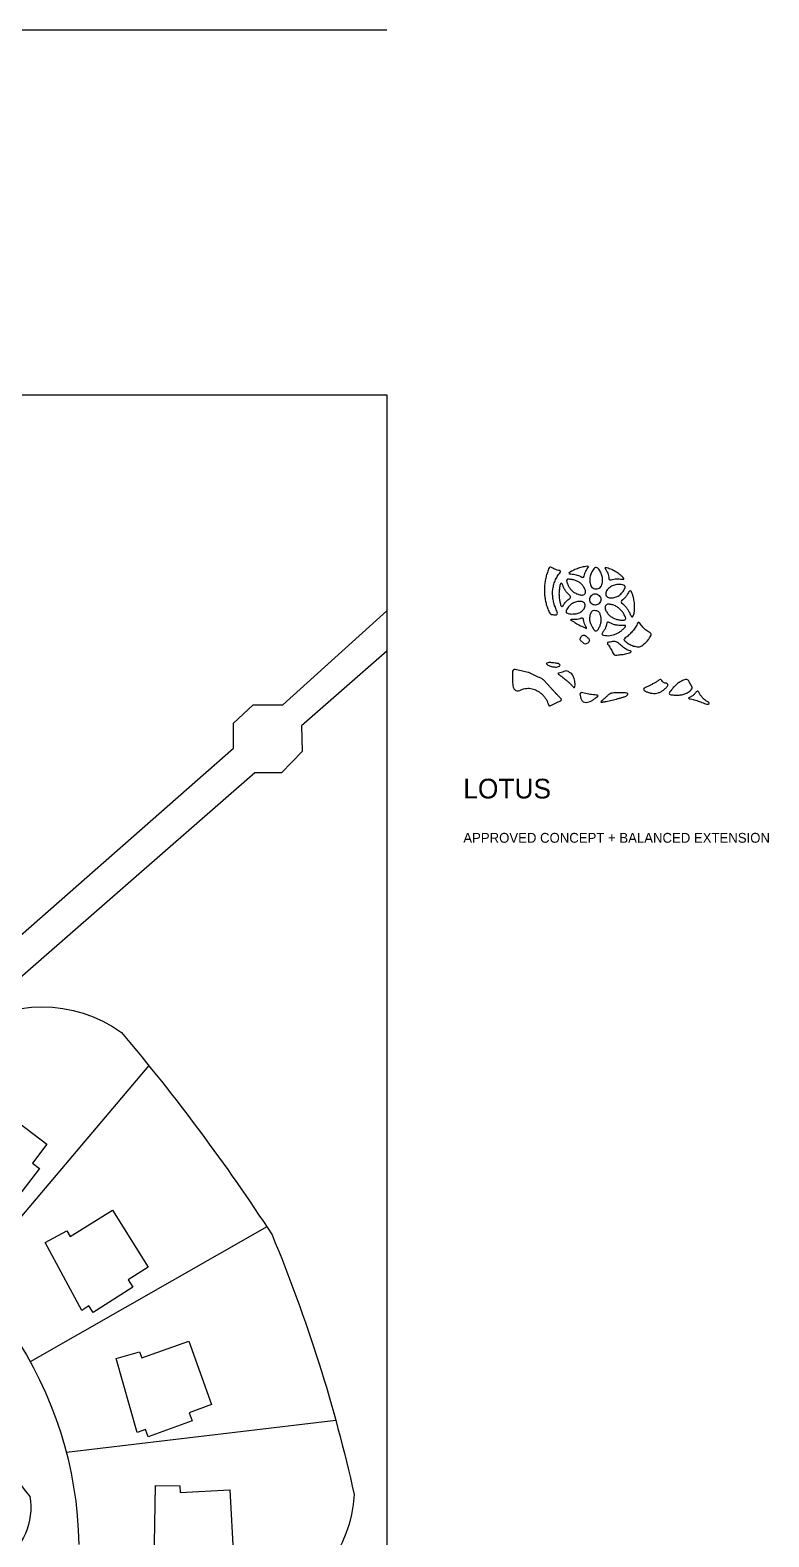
# Model space of a CAD drawing. Header units: inches. Extents: x 36 to 189, y -75 to 56.
# Drawn here: x 174.19 to 189.21, y -59.3 to -28.69 of the extents above; entities that cross this region are included whole.
import ezdxf

# ---------------------------------------------------------------- set-up
doc = ezdxf.new("R2010")
doc.units = ezdxf.units.IN
for name, color, linetype, lineweight in [('01_ORIGINAL_CAD', 7, 'Continuous', 20), ('12_OPTION_LABEL', 7, 'Continuous', 15), ('13_CONCEPT_ICON', 7, 'Continuous', 15)]:
    doc.layers.add(name, color=color, linetype=linetype, lineweight=lineweight)

# ---------------------------------------------------------------- blocks, each defined once
blk = doc.blocks.new('OPTION_06_WAVES')
at = {"layer": '01_ORIGINAL_CAD'}
blk.add_line((71.442, 17.312), (36.248, 17.312), dxfattribs=at)
blk = doc.blocks.new('CONCEPT_ICON_09_LOTUS')
at = {"layer": '13_CONCEPT_ICON'}
for points, knots in [([(48.24, 45.18), (48.29, 45.2), (48.35, 45.18), (48.42, 45.15), (48.49, 45.12), (48.56, 45.07), (48.63, 45.04), (48.7, 45.01), (48.76, 44.98), (48.83, 44.96), (48.91, 44.94), (48.98, 44.91), (49.06, 44.89), (49.14, 44.87), (49.22, 44.86), (49.25, 44.82), (49.28, 44.79), (49.27, 44.74), (49.23, 44.69), (49.19, 44.63), (49.13, 44.57), (49.08, 44.5), (49.03, 44.44), (48.99, 44.37), (48.95, 44.31), (48.92, 44.25), (48.88, 44.18), (48.84, 44.11), (48.81, 44.05), (48.78, 43.98), (48.75, 43.91), (48.72, 43.84), (48.69, 43.77), (48.67, 43.7), (48.64, 43.63), (48.62, 43.56), (48.61, 43.49), (48.59, 43.41), (48.57, 43.34), (48.56, 43.27), (48.54, 43.19), (48.53, 43.12), (48.52, 43.04), (48.51, 42.97), (48.51, 42.89), (48.5, 42.81), (48.5, 42.73), (48.5, 42.65), (48.51, 42.58), (48.51, 42.5), (48.52, 42.42), (48.53, 42.35), (48.54, 42.27), (48.55, 42.2), (48.57, 42.12), (48.58, 42.05), (48.59, 41.97), (48.61, 41.9), (48.63, 41.83), (48.65, 41.75), (48.67, 41.68), (48.69, 41.61), (48.72, 41.54), (48.74, 41.47), (48.76, 41.4), (48.78, 41.33), (48.81, 41.26), (48.84, 41.19), (48.86, 41.12), (48.9, 41.05), (48.93, 40.98), (48.97, 40.9), (48.97, 40.83), (48.97, 40.77), (48.93, 40.72), (48.87, 40.69), (48.81, 40.67), (48.73, 40.67), (48.64, 40.68), (48.56, 40.69), (48.48, 40.7), (48.41, 40.72), (48.34, 40.74), (48.29, 40.77), (48.24, 40.83), (48.2, 40.88), (48.17, 40.95), (48.14, 41.02), (48.11, 41.1), (48.08, 41.17), (48.05, 41.23), (48.03, 41.3), (48, 41.37), (47.98, 41.44), (47.95, 41.52), (47.93, 41.59), (47.91, 41.66), (47.9, 41.73), (47.88, 41.8), (47.86, 41.88), (47.84, 41.95), (47.83, 42.02), (47.81, 42.1), (47.8, 42.17), (47.79, 42.25), (47.78, 42.32), (47.77, 42.4), (47.76, 42.47), (47.75, 42.55), (47.74, 42.63), (47.74, 42.7), (47.73, 42.78), (47.73, 42.86), (47.73, 42.94), (47.73, 43.02), (47.73, 43.1), (47.73, 43.18), (47.74, 43.25), (47.74, 43.33), (47.74, 43.41), (47.75, 43.48), (47.76, 43.56), (47.77, 43.64), (47.78, 43.71), (47.79, 43.79), (47.8, 43.86), (47.81, 43.94), (47.83, 44.01), (47.84, 44.08), (47.86, 44.16), (47.88, 44.23), (47.89, 44.3), (47.91, 44.38), (47.93, 44.45), (47.95, 44.52), (47.98, 44.59), (48, 44.66), (48.02, 44.73), (48.05, 44.8), (48.08, 44.87), (48.1, 44.95), (48.13, 45.02), (48.16, 45.09), (48.2, 45.16), (48.24, 45.18)], [0, 0, 0, 0, 0.020833, 0.020833, 0.020833, 0.041667, 0.041667, 0.041667, 0.0625, 0.0625, 0.0625, 0.083333, 0.083333, 0.083333, 0.104167, 0.104167, 0.104167, 0.125, 0.125, 0.125, 0.145833, 0.145833, 0.145833, 0.166667, 0.166667, 0.166667, 0.1875, 0.1875, 0.1875, 0.208333, 0.208333, 0.208333, 0.229167, 0.229167, 0.229167, 0.25, 0.25, 0.25, 0.270833, 0.270833, 0.270833, 0.291667, 0.291667, 0.291667, 0.3125, 0.3125, 0.3125, 0.333333, 0.333333, 0.333333, 0.354167, 0.354167, 0.354167, 0.375, 0.375, 0.375, 0.395833, 0.395833, 0.395833, 0.416667, 0.416667, 0.416667, 0.4375, 0.4375, 0.4375, 0.458333, 0.458333, 0.458333, 0.479167, 0.479167, 0.479167, 0.5, 0.5, 0.5, 0.520833, 0.520833, 0.520833, 0.541667, 0.541667, 0.541667, 0.5625, 0.5625, 0.5625, 0.583333, 0.583333, 0.583333, 0.604167, 0.604167, 0.604167, 0.625, 0.625, 0.625, 0.645833, 0.645833, 0.645833, 0.666667, 0.666667, 0.666667, 0.6875, 0.6875, 0.6875, 0.708333, 0.708333, 0.708333, 0.729167, 0.729167, 0.729167, 0.75, 0.75, 0.75, 0.770833, 0.770833, 0.770833, 0.791667, 0.791667, 0.791667, 0.8125, 0.8125, 0.8125, 0.833333, 0.833333, 0.833333, 0.854167, 0.854167, 0.854167, 0.875, 0.875, 0.875, 0.895833, 0.895833, 0.895833, 0.916667, 0.916667, 0.916667, 0.9375, 0.9375, 0.9375, 0.958333, 0.958333, 0.958333, 0.979167, 0.979167, 0.979167, 1, 1, 1, 1]), ([(50.06, 44.6), (50.05, 44.63), (50.11, 44.68), (50.18, 44.73), (50.25, 44.78), (50.33, 44.82), (50.4, 44.86), (50.48, 44.9), (50.55, 44.93), (50.62, 44.96), (50.69, 44.99), (50.77, 45.02), (50.84, 45.05), (50.92, 45.08), (50.99, 45.1), (51.07, 45.13), (51.14, 45.15), (51.22, 45.17), (51.3, 45.19), (51.38, 45.2), (51.45, 45.22), (51.54, 45.24), (51.62, 45.25), (51.72, 45.27), (51.79, 45.28), (51.86, 45.28), (51.91, 45.27), (51.9, 45.22), (51.89, 45.17), (51.83, 45.1), (51.78, 45.02), (51.73, 44.95), (51.69, 44.88), (51.66, 44.81), (51.62, 44.74), (51.59, 44.67), (51.57, 44.59), (51.54, 44.51), (51.52, 44.42), (51.49, 44.35), (51.47, 44.28), (51.44, 44.22), (51.38, 44.22), (51.33, 44.22), (51.26, 44.27), (51.18, 44.31), (51.11, 44.35), (51.03, 44.39), (50.96, 44.41), (50.88, 44.44), (50.81, 44.46), (50.73, 44.48), (50.65, 44.5), (50.58, 44.52), (50.5, 44.53), (50.41, 44.54), (50.32, 44.55), (50.24, 44.56), (50.15, 44.56), (50.07, 44.57), (50.06, 44.6)], [0, 0, 0, 0, 0.05, 0.05, 0.05, 0.1, 0.1, 0.1, 0.15, 0.15, 0.15, 0.2, 0.2, 0.2, 0.25, 0.25, 0.25, 0.3, 0.3, 0.3, 0.35, 0.35, 0.35, 0.4, 0.4, 0.4, 0.45, 0.45, 0.45, 0.5, 0.5, 0.5, 0.55, 0.55, 0.55, 0.6, 0.6, 0.6, 0.65, 0.65, 0.65, 0.7, 0.7, 0.7, 0.75, 0.75, 0.75, 0.8, 0.8, 0.8, 0.85, 0.85, 0.85, 0.9, 0.9, 0.9, 0.95, 0.95, 0.95, 1, 1, 1, 1]), ([(52.65, 45.17), (52.76, 45.16), (52.87, 45.04), (52.95, 44.91), (53.04, 44.79), (53.1, 44.65), (53.15, 44.51), (53.2, 44.38), (53.24, 44.24), (53.25, 44.09), (53.26, 43.95), (53.24, 43.8), (53.21, 43.65), (53.17, 43.5), (53.11, 43.36), (53.01, 43.27), (52.91, 43.18), (52.77, 43.14), (52.62, 43.14), (52.48, 43.15), (52.34, 43.19), (52.24, 43.28), (52.14, 43.38), (52.1, 43.52), (52.06, 43.67), (52.03, 43.82), (52.02, 43.97), (52.04, 44.11), (52.05, 44.26), (52.08, 44.4), (52.14, 44.53), (52.19, 44.67), (52.26, 44.81), (52.35, 44.93), (52.44, 45.06), (52.55, 45.17), (52.65, 45.17)], [0, 0, 0, 0, 0.083333, 0.083333, 0.083333, 0.166667, 0.166667, 0.166667, 0.25, 0.25, 0.25, 0.333333, 0.333333, 0.333333, 0.416667, 0.416667, 0.416667, 0.5, 0.5, 0.5, 0.583333, 0.583333, 0.583333, 0.666667, 0.666667, 0.666667, 0.75, 0.75, 0.75, 0.833333, 0.833333, 0.833333, 0.916667, 0.916667, 0.916667, 1, 1, 1, 1]), ([(53.46, 45.14), (53.48, 45.17), (53.55, 45.16), (53.64, 45.14), (53.72, 45.12), (53.81, 45.08), (53.89, 45.05), (53.97, 45.02), (54.05, 44.99), (54.12, 44.96), (54.2, 44.93), (54.27, 44.89), (54.35, 44.85), (54.42, 44.81), (54.49, 44.77), (54.57, 44.72), (54.64, 44.68), (54.71, 44.63), (54.78, 44.58), (54.84, 44.53), (54.91, 44.48), (54.98, 44.42), (55.04, 44.36), (55.11, 44.29), (55.17, 44.23), (55.23, 44.16), (55.29, 44.09), (55.27, 44.05), (55.26, 44.02), (55.18, 44.03), (55.1, 44.05), (55.01, 44.06), (54.92, 44.08), (54.83, 44.09), (54.74, 44.1), (54.65, 44.09), (54.56, 44.09), (54.48, 44.08), (54.4, 44.08), (54.31, 44.06), (54.22, 44.04), (54.13, 44.01), (54.05, 43.99), (53.98, 43.97), (53.91, 43.97), (53.88, 44.01), (53.85, 44.06), (53.85, 44.16), (53.84, 44.25), (53.83, 44.34), (53.81, 44.42), (53.78, 44.5), (53.76, 44.58), (53.73, 44.66), (53.69, 44.73), (53.64, 44.81), (53.59, 44.88), (53.55, 44.96), (53.5, 45.04), (53.45, 45.11), (53.46, 45.14)], [0, 0, 0, 0, 0.05, 0.05, 0.05, 0.1, 0.1, 0.1, 0.15, 0.15, 0.15, 0.2, 0.2, 0.2, 0.25, 0.25, 0.25, 0.3, 0.3, 0.3, 0.35, 0.35, 0.35, 0.4, 0.4, 0.4, 0.45, 0.45, 0.45, 0.5, 0.5, 0.5, 0.55, 0.55, 0.55, 0.6, 0.6, 0.6, 0.65, 0.65, 0.65, 0.7, 0.7, 0.7, 0.75, 0.75, 0.75, 0.8, 0.8, 0.8, 0.85, 0.85, 0.85, 0.9, 0.9, 0.9, 0.95, 0.95, 0.95, 1, 1, 1, 1]), ([(49.34, 43.68), (49.39, 43.68), (49.43, 43.58), (49.47, 43.47), (49.52, 43.36), (49.56, 43.24), (49.61, 43.14), (49.67, 43.04), (49.73, 42.95), (49.8, 42.86), (49.87, 42.77), (49.95, 42.68), (50.04, 42.59), (50.13, 42.51), (50.22, 42.43), (50.22, 42.36), (50.22, 42.28), (50.13, 42.22), (50.04, 42.15), (49.94, 42.07), (49.85, 42), (49.77, 41.9), (49.68, 41.81), (49.62, 41.7), (49.55, 41.61), (49.49, 41.51), (49.42, 41.44), (49.37, 41.46), (49.32, 41.48), (49.28, 41.6), (49.25, 41.72), (49.22, 41.84), (49.19, 41.95), (49.17, 42.07), (49.15, 42.18), (49.14, 42.29), (49.13, 42.41), (49.12, 42.52), (49.11, 42.64), (49.12, 42.76), (49.12, 42.87), (49.13, 42.98), (49.15, 43.1), (49.16, 43.22), (49.18, 43.34), (49.21, 43.45), (49.25, 43.57), (49.29, 43.68), (49.34, 43.68)], [0, 0, 0, 0, 0.0625, 0.0625, 0.0625, 0.125, 0.125, 0.125, 0.1875, 0.1875, 0.1875, 0.25, 0.25, 0.25, 0.3125, 0.3125, 0.3125, 0.375, 0.375, 0.375, 0.4375, 0.4375, 0.4375, 0.5, 0.5, 0.5, 0.5625, 0.5625, 0.5625, 0.625, 0.625, 0.625, 0.6875, 0.6875, 0.6875, 0.75, 0.75, 0.75, 0.8125, 0.8125, 0.8125, 0.875, 0.875, 0.875, 0.9375, 0.9375, 0.9375, 1, 1, 1, 1]), ([(49.88, 44.03), (49.94, 44.07), (50.07, 44.06), (50.19, 44.04), (50.31, 44.03), (50.41, 44.01), (50.52, 43.98), (50.62, 43.96), (50.72, 43.92), (50.82, 43.88), (50.92, 43.84), (51.01, 43.78), (51.1, 43.71), (51.19, 43.65), (51.27, 43.57), (51.34, 43.48), (51.41, 43.4), (51.47, 43.31), (51.52, 43.21), (51.58, 43.11), (51.63, 43.01), (51.64, 42.9), (51.65, 42.8), (51.62, 42.69), (51.55, 42.63), (51.48, 42.56), (51.36, 42.55), (51.25, 42.55), (51.14, 42.56), (51.03, 42.59), (50.93, 42.62), (50.82, 42.66), (50.73, 42.7), (50.63, 42.75), (50.54, 42.8), (50.45, 42.87), (50.36, 42.94), (50.28, 43.02), (50.2, 43.1), (50.14, 43.19), (50.08, 43.28), (50.03, 43.37), (49.98, 43.47), (49.93, 43.57), (49.88, 43.68), (49.85, 43.78), (49.82, 43.89), (49.82, 43.99), (49.88, 44.03)], [0, 0, 0, 0, 0.0625, 0.0625, 0.0625, 0.125, 0.125, 0.125, 0.1875, 0.1875, 0.1875, 0.25, 0.25, 0.25, 0.3125, 0.3125, 0.3125, 0.375, 0.375, 0.375, 0.4375, 0.4375, 0.4375, 0.5, 0.5, 0.5, 0.5625, 0.5625, 0.5625, 0.625, 0.625, 0.625, 0.6875, 0.6875, 0.6875, 0.75, 0.75, 0.75, 0.8125, 0.8125, 0.8125, 0.875, 0.875, 0.875, 0.9375, 0.9375, 0.9375, 1, 1, 1, 1]), ([(54.59, 43.54), (54.73, 43.56), (54.87, 43.56), (55.02, 43.54), (55.17, 43.53), (55.32, 43.49), (55.37, 43.41), (55.42, 43.33), (55.38, 43.19), (55.31, 43.07), (55.24, 42.94), (55.15, 42.82), (55.05, 42.72), (54.95, 42.61), (54.85, 42.53), (54.73, 42.46), (54.61, 42.39), (54.48, 42.34), (54.35, 42.31), (54.21, 42.28), (54.06, 42.27), (53.92, 42.3), (53.78, 42.33), (53.65, 42.39), (53.59, 42.49), (53.53, 42.6), (53.53, 42.74), (53.58, 42.87), (53.64, 43), (53.74, 43.11), (53.84, 43.21), (53.95, 43.3), (54.07, 43.38), (54.19, 43.43), (54.32, 43.49), (54.45, 43.52), (54.59, 43.54)], [0, 0, 0, 0, 0.083333, 0.083333, 0.083333, 0.166667, 0.166667, 0.166667, 0.25, 0.25, 0.25, 0.333333, 0.333333, 0.333333, 0.416667, 0.416667, 0.416667, 0.5, 0.5, 0.5, 0.583333, 0.583333, 0.583333, 0.666667, 0.666667, 0.666667, 0.75, 0.75, 0.75, 0.833333, 0.833333, 0.833333, 0.916667, 0.916667, 0.916667, 1, 1, 1, 1]), ([(55, 41.91), (55, 41.97), (55.08, 42.03), (55.16, 42.1), (55.24, 42.16), (55.32, 42.24), (55.39, 42.32), (55.46, 42.39), (55.52, 42.47), (55.58, 42.56), (55.63, 42.66), (55.68, 42.76), (55.74, 42.84), (55.79, 42.92), (55.85, 42.97), (55.91, 42.94), (55.96, 42.91), (56.01, 42.8), (56.05, 42.7), (56.09, 42.59), (56.12, 42.5), (56.15, 42.4), (56.18, 42.3), (56.2, 42.21), (56.22, 42.11), (56.25, 42.01), (56.26, 41.91), (56.27, 41.81), (56.28, 41.71), (56.29, 41.6), (56.29, 41.49), (56.29, 41.39), (56.29, 41.28), (56.28, 41.18), (56.28, 41.07), (56.27, 40.98), (56.25, 40.87), (56.23, 40.76), (56.2, 40.65), (56.16, 40.57), (56.12, 40.48), (56.06, 40.43), (56.02, 40.47), (55.97, 40.5), (55.93, 40.61), (55.88, 40.71), (55.84, 40.82), (55.8, 40.91), (55.75, 41), (55.7, 41.09), (55.64, 41.17), (55.59, 41.25), (55.53, 41.33), (55.47, 41.42), (55.4, 41.49), (55.32, 41.57), (55.24, 41.65), (55.16, 41.72), (55.08, 41.79), (55, 41.85), (55, 41.91)], [0, 0, 0, 0, 0.05, 0.05, 0.05, 0.1, 0.1, 0.1, 0.15, 0.15, 0.15, 0.2, 0.2, 0.2, 0.25, 0.25, 0.25, 0.3, 0.3, 0.3, 0.35, 0.35, 0.35, 0.4, 0.4, 0.4, 0.45, 0.45, 0.45, 0.5, 0.5, 0.5, 0.55, 0.55, 0.55, 0.6, 0.6, 0.6, 0.65, 0.65, 0.65, 0.7, 0.7, 0.7, 0.75, 0.75, 0.75, 0.8, 0.8, 0.8, 0.85, 0.85, 0.85, 0.9, 0.9, 0.9, 0.95, 0.95, 0.95, 1, 1, 1, 1]), ([(49.79, 40.91), (49.76, 40.99), (49.82, 41.12), (49.89, 41.24), (49.97, 41.37), (50.06, 41.48), (50.16, 41.58), (50.25, 41.67), (50.36, 41.75), (50.48, 41.81), (50.6, 41.87), (50.73, 41.9), (50.86, 41.93), (51, 41.95), (51.15, 41.96), (51.28, 41.93), (51.41, 41.89), (51.52, 41.81), (51.57, 41.71), (51.62, 41.6), (51.6, 41.46), (51.55, 41.34), (51.49, 41.22), (51.39, 41.11), (51.28, 41.03), (51.17, 40.94), (51.06, 40.87), (50.93, 40.83), (50.81, 40.78), (50.67, 40.76), (50.53, 40.76), (50.39, 40.75), (50.24, 40.75), (50.1, 40.77), (49.96, 40.79), (49.83, 40.83), (49.79, 40.91)], [0, 0, 0, 0, 0.083333, 0.083333, 0.083333, 0.166667, 0.166667, 0.166667, 0.25, 0.25, 0.25, 0.333333, 0.333333, 0.333333, 0.416667, 0.416667, 0.416667, 0.5, 0.5, 0.5, 0.583333, 0.583333, 0.583333, 0.666667, 0.666667, 0.666667, 0.75, 0.75, 0.75, 0.833333, 0.833333, 0.833333, 0.916667, 0.916667, 0.916667, 1, 1, 1, 1]), ([(52.44, 42.66), (52.31, 42.63), (52.2, 42.54), (52.13, 42.42), (52.05, 42.29), (52.02, 42.15), (52.05, 42.01), (52.07, 41.88), (52.16, 41.76), (52.27, 41.68), (52.39, 41.61), (52.54, 41.58), (52.67, 41.61), (52.81, 41.64), (52.93, 41.72), (53, 41.84), (53.08, 41.96), (53.1, 42.1), (53.07, 42.24), (53.04, 42.37), (52.95, 42.49), (52.83, 42.57), (52.71, 42.65), (52.57, 42.69), (52.44, 42.66)], [0, 0, 0, 0, 0.125, 0.125, 0.125, 0.25, 0.25, 0.25, 0.375, 0.375, 0.375, 0.5, 0.5, 0.5, 0.625, 0.625, 0.625, 0.75, 0.75, 0.75, 0.875, 0.875, 0.875, 1, 1, 1, 1]), ([(53.65, 41.65), (53.74, 41.69), (53.87, 41.69), (53.98, 41.67), (54.1, 41.65), (54.21, 41.62), (54.32, 41.58), (54.42, 41.54), (54.52, 41.49), (54.62, 41.43), (54.72, 41.37), (54.81, 41.3), (54.9, 41.22), (54.98, 41.14), (55.06, 41.05), (55.13, 40.96), (55.2, 40.87), (55.25, 40.78), (55.31, 40.67), (55.38, 40.57), (55.44, 40.45), (55.45, 40.36), (55.46, 40.27), (55.41, 40.2), (55.31, 40.18), (55.21, 40.15), (55.08, 40.16), (54.95, 40.18), (54.83, 40.2), (54.72, 40.22), (54.61, 40.24), (54.51, 40.27), (54.4, 40.31), (54.3, 40.36), (54.2, 40.41), (54.1, 40.47), (54.01, 40.54), (53.92, 40.61), (53.83, 40.69), (53.76, 40.78), (53.69, 40.87), (53.62, 40.96), (53.57, 41.07), (53.52, 41.17), (53.48, 41.29), (53.48, 41.4), (53.49, 41.5), (53.55, 41.6), (53.65, 41.65)], [0, 0, 0, 0, 0.0625, 0.0625, 0.0625, 0.125, 0.125, 0.125, 0.1875, 0.1875, 0.1875, 0.25, 0.25, 0.25, 0.3125, 0.3125, 0.3125, 0.375, 0.375, 0.375, 0.4375, 0.4375, 0.4375, 0.5, 0.5, 0.5, 0.5625, 0.5625, 0.5625, 0.625, 0.625, 0.625, 0.6875, 0.6875, 0.6875, 0.75, 0.75, 0.75, 0.8125, 0.8125, 0.8125, 0.875, 0.875, 0.875, 0.9375, 0.9375, 0.9375, 1, 1, 1, 1]), ([(50.2, 40.21), (50.21, 40.24), (50.3, 40.23), (50.4, 40.23), (50.5, 40.22), (50.6, 40.22), (50.69, 40.22), (50.78, 40.23), (50.87, 40.24), (50.96, 40.26), (51.04, 40.29), (51.14, 40.32), (51.22, 40.35), (51.3, 40.37), (51.37, 40.38), (51.41, 40.33), (51.45, 40.29), (51.45, 40.18), (51.47, 40.09), (51.48, 40), (51.5, 39.91), (51.54, 39.83), (51.57, 39.75), (51.61, 39.66), (51.65, 39.58), (51.7, 39.49), (51.74, 39.41), (51.72, 39.39), (51.7, 39.37), (51.62, 39.41), (51.54, 39.46), (51.46, 39.5), (51.38, 39.55), (51.29, 39.59), (51.21, 39.63), (51.13, 39.66), (51.05, 39.7), (50.97, 39.73), (50.9, 39.77), (50.82, 39.82), (50.75, 39.86), (50.69, 39.91), (50.61, 39.96), (50.53, 40.01), (50.44, 40.05), (50.36, 40.1), (50.28, 40.14), (50.2, 40.19), (50.2, 40.21)], [0, 0, 0, 0, 0.0625, 0.0625, 0.0625, 0.125, 0.125, 0.125, 0.1875, 0.1875, 0.1875, 0.25, 0.25, 0.25, 0.3125, 0.3125, 0.3125, 0.375, 0.375, 0.375, 0.4375, 0.4375, 0.4375, 0.5, 0.5, 0.5, 0.5625, 0.5625, 0.5625, 0.625, 0.625, 0.625, 0.6875, 0.6875, 0.6875, 0.75, 0.75, 0.75, 0.8125, 0.8125, 0.8125, 0.875, 0.875, 0.875, 0.9375, 0.9375, 0.9375, 1, 1, 1, 1]), ([(52.31, 41.05), (52.4, 41.08), (52.52, 41.08), (52.62, 41.07), (52.73, 41.05), (52.82, 41.02), (52.89, 40.95), (52.96, 40.89), (53, 40.79), (53.03, 40.69), (53.06, 40.59), (53.09, 40.49), (53.11, 40.39), (53.13, 40.29), (53.13, 40.18), (53.12, 40.08), (53.11, 39.98), (53.09, 39.88), (53.06, 39.78), (53.03, 39.69), (52.99, 39.6), (52.94, 39.5), (52.9, 39.4), (52.84, 39.3), (52.78, 39.23), (52.71, 39.16), (52.63, 39.13), (52.55, 39.16), (52.48, 39.2), (52.41, 39.3), (52.35, 39.39), (52.29, 39.49), (52.24, 39.57), (52.19, 39.66), (52.15, 39.75), (52.11, 39.84), (52.08, 39.94), (52.04, 40.04), (52.02, 40.14), (52.02, 40.24), (52.01, 40.34), (52.02, 40.45), (52.03, 40.55), (52.05, 40.66), (52.08, 40.76), (52.12, 40.85), (52.17, 40.94), (52.23, 41.01), (52.31, 41.05)], [0, 0, 0, 0, 0.0625, 0.0625, 0.0625, 0.125, 0.125, 0.125, 0.1875, 0.1875, 0.1875, 0.25, 0.25, 0.25, 0.3125, 0.3125, 0.3125, 0.375, 0.375, 0.375, 0.4375, 0.4375, 0.4375, 0.5, 0.5, 0.5, 0.5625, 0.5625, 0.5625, 0.625, 0.625, 0.625, 0.6875, 0.6875, 0.6875, 0.75, 0.75, 0.75, 0.8125, 0.8125, 0.8125, 0.875, 0.875, 0.875, 0.9375, 0.9375, 0.9375, 1, 1, 1, 1]), ([(53.73, 39.99), (53.78, 40.01), (53.86, 39.97), (53.95, 39.92), (54.04, 39.87), (54.14, 39.82), (54.23, 39.79), (54.32, 39.75), (54.42, 39.73), (54.51, 39.71), (54.61, 39.69), (54.7, 39.67), (54.8, 39.66), (54.91, 39.65), (55.01, 39.66), (55.12, 39.66), (55.24, 39.67), (55.36, 39.68), (55.41, 39.66), (55.46, 39.63), (55.44, 39.57), (55.38, 39.5), (55.33, 39.42), (55.23, 39.34), (55.15, 39.27), (55.07, 39.2), (54.99, 39.14), (54.91, 39.08), (54.83, 39.03), (54.75, 38.97), (54.66, 38.93), (54.57, 38.88), (54.48, 38.84), (54.39, 38.81), (54.3, 38.78), (54.2, 38.76), (54.11, 38.74), (54.01, 38.72), (53.91, 38.71), (53.81, 38.7), (53.71, 38.7), (53.61, 38.7), (53.5, 38.71), (53.4, 38.72), (53.28, 38.74), (53.23, 38.78), (53.17, 38.82), (53.19, 38.88), (53.23, 38.96), (53.28, 39.04), (53.35, 39.13), (53.41, 39.22), (53.47, 39.3), (53.51, 39.39), (53.54, 39.48), (53.58, 39.57), (53.61, 39.67), (53.63, 39.77), (53.65, 39.87), (53.67, 39.97), (53.73, 39.99)], [0, 0, 0, 0, 0.05, 0.05, 0.05, 0.1, 0.1, 0.1, 0.15, 0.15, 0.15, 0.2, 0.2, 0.2, 0.25, 0.25, 0.25, 0.3, 0.3, 0.3, 0.35, 0.35, 0.35, 0.4, 0.4, 0.4, 0.45, 0.45, 0.45, 0.5, 0.5, 0.5, 0.55, 0.55, 0.55, 0.6, 0.6, 0.6, 0.65, 0.65, 0.65, 0.7, 0.7, 0.7, 0.75, 0.75, 0.75, 0.8, 0.8, 0.8, 0.85, 0.85, 0.85, 0.9, 0.9, 0.9, 0.95, 0.95, 0.95, 1, 1, 1, 1]), ([(55.28, 38.34), (55.28, 38.39), (55.34, 38.44), (55.4, 38.49), (55.47, 38.53), (55.53, 38.58), (55.6, 38.63), (55.66, 38.69), (55.72, 38.74), (55.77, 38.79), (55.83, 38.84), (55.89, 38.9), (55.94, 38.96), (56, 39.01), (56.05, 39.07), (56.1, 39.13), (56.15, 39.19), (56.2, 39.26), (56.25, 39.32), (56.29, 39.38), (56.34, 39.44), (56.38, 39.5), (56.42, 39.57), (56.46, 39.63), (56.49, 39.71), (56.52, 39.78), (56.55, 39.87), (56.59, 39.92), (56.63, 39.97), (56.67, 39.99), (56.71, 39.96), (56.76, 39.94), (56.8, 39.86), (56.85, 39.79), (56.89, 39.72), (56.94, 39.65), (56.99, 39.59), (57.04, 39.53), (57.1, 39.48), (57.16, 39.42), (57.21, 39.37), (57.27, 39.31), (57.33, 39.26), (57.39, 39.21), (57.45, 39.16), (57.51, 39.12), (57.58, 39.08), (57.65, 39.04), (57.72, 39), (57.78, 38.96), (57.85, 38.92), (57.87, 38.87), (57.89, 38.82), (57.87, 38.75), (57.83, 38.68), (57.8, 38.61), (57.75, 38.54), (57.71, 38.48), (57.66, 38.41), (57.62, 38.35), (57.57, 38.29), (57.52, 38.23), (57.47, 38.17), (57.42, 38.11), (57.36, 38.06), (57.3, 38), (57.24, 37.95), (57.18, 37.9), (57.12, 37.86), (57.06, 37.81), (57, 37.76), (56.93, 37.71), (56.86, 37.68), (56.8, 37.66), (56.72, 37.64), (56.64, 37.64), (56.56, 37.64), (56.48, 37.65), (56.41, 37.67), (56.33, 37.68), (56.26, 37.7), (56.18, 37.72), (56.11, 37.74), (56.04, 37.77), (55.97, 37.8), (55.9, 37.83), (55.84, 37.87), (55.77, 37.91), (55.71, 37.94), (55.65, 37.99), (55.58, 38.03), (55.52, 38.08), (55.45, 38.13), (55.39, 38.18), (55.33, 38.24), (55.28, 38.29), (55.28, 38.34)], [0, 0, 0, 0, 0.03125, 0.03125, 0.03125, 0.0625, 0.0625, 0.0625, 0.09375, 0.09375, 0.09375, 0.125, 0.125, 0.125, 0.15625, 0.15625, 0.15625, 0.1875, 0.1875, 0.1875, 0.21875, 0.21875, 0.21875, 0.25, 0.25, 0.25, 0.28125, 0.28125, 0.28125, 0.3125, 0.3125, 0.3125, 0.34375, 0.34375, 0.34375, 0.375, 0.375, 0.375, 0.40625, 0.40625, 0.40625, 0.4375, 0.4375, 0.4375, 0.46875, 0.46875, 0.46875, 0.5, 0.5, 0.5, 0.53125, 0.53125, 0.53125, 0.5625, 0.5625, 0.5625, 0.59375, 0.59375, 0.59375, 0.625, 0.625, 0.625, 0.65625, 0.65625, 0.65625, 0.6875, 0.6875, 0.6875, 0.71875, 0.71875, 0.71875, 0.75, 0.75, 0.75, 0.78125, 0.78125, 0.78125, 0.8125, 0.8125, 0.8125, 0.84375, 0.84375, 0.84375, 0.875, 0.875, 0.875, 0.90625, 0.90625, 0.90625, 0.9375, 0.9375, 0.9375, 0.96875, 0.96875, 0.96875, 1, 1, 1, 1]), ([(51.13, 38.31), (51.15, 38.22), (51.25, 38.15), (51.34, 38.08), (51.43, 38), (51.52, 37.92), (51.62, 37.91), (51.72, 37.91), (51.82, 37.98), (51.9, 38.06), (51.97, 38.15), (52.01, 38.26), (51.99, 38.35), (51.96, 38.44), (51.86, 38.52), (51.76, 38.59), (51.66, 38.67), (51.56, 38.75), (51.47, 38.76), (51.38, 38.77), (51.29, 38.71), (51.22, 38.62), (51.15, 38.53), (51.11, 38.41), (51.13, 38.31)], [0, 0, 0, 0, 0.125, 0.125, 0.125, 0.25, 0.25, 0.25, 0.375, 0.375, 0.375, 0.5, 0.5, 0.5, 0.625, 0.625, 0.625, 0.75, 0.75, 0.75, 0.875, 0.875, 0.875, 1, 1, 1, 1]), ([(54.2, 38.14), (54.28, 38.15), (54.36, 38.15), (54.44, 38.14), (54.52, 38.12), (54.59, 38.1), (54.66, 38.06), (54.73, 38.02), (54.79, 37.96), (54.86, 37.91), (54.92, 37.86), (54.98, 37.8), (55.04, 37.74), (55.1, 37.69), (55.16, 37.63), (55.23, 37.58), (55.29, 37.54), (55.36, 37.49), (55.42, 37.45), (55.49, 37.41), (55.56, 37.37), (55.64, 37.34), (55.71, 37.31), (55.8, 37.28), (55.87, 37.25), (55.94, 37.22), (55.99, 37.19), (55.97, 37.16), (55.96, 37.13), (55.87, 37.1), (55.79, 37.08), (55.71, 37.05), (55.63, 37.03), (55.55, 37.01), (55.47, 36.99), (55.4, 36.97), (55.32, 36.95), (55.24, 36.94), (55.16, 36.92), (55.08, 36.91), (55, 36.9), (54.92, 36.9), (54.84, 36.89), (54.76, 36.88), (54.67, 36.87), (54.59, 36.86), (54.51, 36.86), (54.42, 36.86), (54.36, 36.89), (54.3, 36.93), (54.26, 36.99), (54.22, 37.06), (54.19, 37.13), (54.15, 37.21), (54.12, 37.28), (54.08, 37.35), (54.04, 37.42), (54, 37.49), (53.96, 37.56), (53.93, 37.63), (53.88, 37.7), (53.83, 37.77), (53.77, 37.84), (53.73, 37.9), (53.7, 37.97), (53.69, 38.02), (53.73, 38.05), (53.78, 38.08), (53.88, 38.08), (53.96, 38.09), (54.05, 38.11), (54.13, 38.13), (54.2, 38.14)], [0, 0, 0, 0, 0.041667, 0.041667, 0.041667, 0.083333, 0.083333, 0.083333, 0.125, 0.125, 0.125, 0.166667, 0.166667, 0.166667, 0.208333, 0.208333, 0.208333, 0.25, 0.25, 0.25, 0.291667, 0.291667, 0.291667, 0.333333, 0.333333, 0.333333, 0.375, 0.375, 0.375, 0.416667, 0.416667, 0.416667, 0.458333, 0.458333, 0.458333, 0.5, 0.5, 0.5, 0.541667, 0.541667, 0.541667, 0.583333, 0.583333, 0.583333, 0.625, 0.625, 0.625, 0.666667, 0.666667, 0.666667, 0.708333, 0.708333, 0.708333, 0.75, 0.75, 0.75, 0.791667, 0.791667, 0.791667, 0.833333, 0.833333, 0.833333, 0.875, 0.875, 0.875, 0.916667, 0.916667, 0.916667, 0.958333, 0.958333, 0.958333, 1, 1, 1, 1]), ([(47.93, 36.06), (47.95, 36.12), (48.11, 36.15), (48.24, 36.15), (48.38, 36.15), (48.5, 36.13), (48.64, 36.12), (48.77, 36.1), (48.92, 36.09), (49.04, 36.05), (49.15, 36.01), (49.24, 35.93), (49.21, 35.86), (49.17, 35.8), (49.02, 35.75), (48.88, 35.73), (48.75, 35.72), (48.63, 35.74), (48.51, 35.76), (48.38, 35.78), (48.26, 35.81), (48.14, 35.87), (48.02, 35.92), (47.91, 36.01), (47.93, 36.06)], [0, 0, 0, 0, 0.125, 0.125, 0.125, 0.25, 0.25, 0.25, 0.375, 0.375, 0.375, 0.5, 0.5, 0.5, 0.625, 0.625, 0.625, 0.75, 0.75, 0.75, 0.875, 0.875, 0.875, 1, 1, 1, 1]), ([(48.19, 32.06), (48.13, 32.08), (48.11, 32.16), (48.08, 32.25), (48.05, 32.33), (48.02, 32.43), (47.99, 32.51), (47.95, 32.59), (47.9, 32.66), (47.85, 32.74), (47.8, 32.81), (47.75, 32.88), (47.69, 32.96), (47.63, 33.03), (47.56, 33.09), (47.5, 33.16), (47.43, 33.22), (47.36, 33.28), (47.28, 33.33), (47.21, 33.39), (47.14, 33.43), (47.06, 33.48), (46.98, 33.52), (46.9, 33.56), (46.82, 33.59), (46.74, 33.62), (46.65, 33.64), (46.56, 33.66), (46.48, 33.68), (46.39, 33.7), (46.3, 33.71), (46.21, 33.71), (46.12, 33.71), (46.03, 33.7), (45.94, 33.69), (45.85, 33.68), (45.76, 33.66), (45.68, 33.63), (45.6, 33.6), (45.52, 33.56), (45.44, 33.52), (45.35, 33.48), (45.27, 33.46), (45.18, 33.45), (45.09, 33.47), (45.02, 33.51), (44.94, 33.55), (44.88, 33.62), (44.83, 33.7), (44.79, 33.78), (44.76, 33.87), (44.75, 33.96), (44.73, 34.04), (44.73, 34.14), (44.72, 34.23), (44.72, 34.32), (44.71, 34.41), (44.71, 34.5), (44.7, 34.59), (44.7, 34.68), (44.71, 34.77), (44.71, 34.86), (44.72, 34.95), (44.72, 35.05), (44.72, 35.15), (44.71, 35.26), (44.72, 35.34), (44.74, 35.42), (44.77, 35.48), (44.83, 35.5), (44.9, 35.52), (45, 35.49), (45.1, 35.46), (45.19, 35.44), (45.29, 35.42), (45.38, 35.4), (45.47, 35.38), (45.56, 35.36), (45.65, 35.34), (45.74, 35.32), (45.83, 35.3), (45.92, 35.28), (46.02, 35.27), (46.11, 35.24), (46.2, 35.22), (46.28, 35.19), (46.37, 35.15), (46.45, 35.11), (46.54, 35.07), (46.62, 35.03), (46.71, 34.99), (46.79, 34.95), (46.88, 34.91), (46.96, 34.87), (47.04, 34.83), (47.13, 34.79), (47.22, 34.75), (47.3, 34.72), (47.39, 34.68), (47.47, 34.63), (47.55, 34.59), (47.62, 34.53), (47.69, 34.47), (47.76, 34.41), (47.82, 34.33), (47.88, 34.26), (47.94, 34.19), (48.01, 34.12), (48.07, 34.06), (48.13, 33.99), (48.2, 33.92), (48.26, 33.85), (48.32, 33.78), (48.39, 33.71), (48.45, 33.64), (48.51, 33.58), (48.58, 33.51), (48.64, 33.44), (48.7, 33.37), (48.77, 33.3), (48.83, 33.23), (48.89, 33.17), (48.95, 33.1), (49.02, 33.03), (49.09, 32.96), (49.16, 32.89), (49.23, 32.82), (49.29, 32.75), (49.35, 32.68), (49.35, 32.63), (49.34, 32.57), (49.27, 32.53), (49.18, 32.49), (49.1, 32.45), (49, 32.41), (48.91, 32.37), (48.83, 32.33), (48.75, 32.29), (48.66, 32.25), (48.58, 32.21), (48.49, 32.16), (48.4, 32.11), (48.32, 32.07), (48.24, 32.04), (48.19, 32.06)], [0, 0, 0, 0, 0.020833, 0.020833, 0.020833, 0.041667, 0.041667, 0.041667, 0.0625, 0.0625, 0.0625, 0.083333, 0.083333, 0.083333, 0.104167, 0.104167, 0.104167, 0.125, 0.125, 0.125, 0.145833, 0.145833, 0.145833, 0.166667, 0.166667, 0.166667, 0.1875, 0.1875, 0.1875, 0.208333, 0.208333, 0.208333, 0.229167, 0.229167, 0.229167, 0.25, 0.25, 0.25, 0.270833, 0.270833, 0.270833, 0.291667, 0.291667, 0.291667, 0.3125, 0.3125, 0.3125, 0.333333, 0.333333, 0.333333, 0.354167, 0.354167, 0.354167, 0.375, 0.375, 0.375, 0.395833, 0.395833, 0.395833, 0.416667, 0.416667, 0.416667, 0.4375, 0.4375, 0.4375, 0.458333, 0.458333, 0.458333, 0.479167, 0.479167, 0.479167, 0.5, 0.5, 0.5, 0.520833, 0.520833, 0.520833, 0.541667, 0.541667, 0.541667, 0.5625, 0.5625, 0.5625, 0.583333, 0.583333, 0.583333, 0.604167, 0.604167, 0.604167, 0.625, 0.625, 0.625, 0.645833, 0.645833, 0.645833, 0.666667, 0.666667, 0.666667, 0.6875, 0.6875, 0.6875, 0.708333, 0.708333, 0.708333, 0.729167, 0.729167, 0.729167, 0.75, 0.75, 0.75, 0.770833, 0.770833, 0.770833, 0.791667, 0.791667, 0.791667, 0.8125, 0.8125, 0.8125, 0.833333, 0.833333, 0.833333, 0.854167, 0.854167, 0.854167, 0.875, 0.875, 0.875, 0.895833, 0.895833, 0.895833, 0.916667, 0.916667, 0.916667, 0.9375, 0.9375, 0.9375, 0.958333, 0.958333, 0.958333, 0.979167, 0.979167, 0.979167, 1, 1, 1, 1]), ([(49.02, 35.12), (49.03, 35.15), (49.11, 35.17), (49.19, 35.18), (49.28, 35.2), (49.37, 35.21), (49.45, 35.24), (49.53, 35.27), (49.61, 35.31), (49.68, 35.34), (49.75, 35.37), (49.83, 35.38), (49.9, 35.35), (49.97, 35.33), (50.05, 35.27), (50.12, 35.22), (50.19, 35.17), (50.27, 35.13), (50.32, 35.08), (50.38, 35.02), (50.43, 34.95), (50.46, 34.87), (50.49, 34.8), (50.51, 34.72), (50.54, 34.64), (50.56, 34.56), (50.59, 34.48), (50.61, 34.4), (50.63, 34.32), (50.64, 34.24), (50.65, 34.15), (50.65, 34.06), (50.65, 33.95), (50.63, 33.88), (50.61, 33.81), (50.57, 33.77), (50.52, 33.8), (50.47, 33.82), (50.4, 33.91), (50.34, 33.98), (50.28, 34.05), (50.22, 34.11), (50.15, 34.17), (50.09, 34.23), (50.02, 34.28), (49.96, 34.34), (49.9, 34.4), (49.83, 34.45), (49.76, 34.51), (49.7, 34.56), (49.63, 34.62), (49.57, 34.67), (49.5, 34.72), (49.44, 34.77), (49.37, 34.82), (49.3, 34.88), (49.22, 34.93), (49.15, 34.98), (49.08, 35.03), (49.01, 35.08), (49.02, 35.12)], [0, 0, 0, 0, 0.05, 0.05, 0.05, 0.1, 0.1, 0.1, 0.15, 0.15, 0.15, 0.2, 0.2, 0.2, 0.25, 0.25, 0.25, 0.3, 0.3, 0.3, 0.35, 0.35, 0.35, 0.4, 0.4, 0.4, 0.45, 0.45, 0.45, 0.5, 0.5, 0.5, 0.55, 0.55, 0.55, 0.6, 0.6, 0.6, 0.65, 0.65, 0.65, 0.7, 0.7, 0.7, 0.75, 0.75, 0.75, 0.8, 0.8, 0.8, 0.85, 0.85, 0.85, 0.9, 0.9, 0.9, 0.95, 0.95, 0.95, 1, 1, 1, 1]), ([(59.14, 34.21), (59.22, 34.19), (59.33, 34.19), (59.39, 34.15), (59.45, 34.11), (59.47, 34.04), (59.43, 33.97), (59.4, 33.89), (59.32, 33.81), (59.25, 33.73), (59.17, 33.66), (59.1, 33.6), (59.03, 33.54), (58.95, 33.48), (58.87, 33.43), (58.79, 33.38), (58.7, 33.34), (58.61, 33.31), (58.52, 33.28), (58.43, 33.26), (58.34, 33.24), (58.24, 33.23), (58.14, 33.23), (58.05, 33.23), (57.95, 33.24), (57.86, 33.25), (57.76, 33.27), (57.67, 33.3), (57.58, 33.32), (57.5, 33.35), (57.4, 33.39), (57.31, 33.44), (57.2, 33.49), (57.16, 33.55), (57.11, 33.61), (57.12, 33.68), (57.19, 33.73), (57.25, 33.78), (57.36, 33.82), (57.46, 33.86), (57.56, 33.9), (57.65, 33.94), (57.74, 33.98), (57.83, 34.03), (57.92, 34.07), (58, 34.12), (58.09, 34.17), (58.18, 34.21), (58.27, 34.26), (58.35, 34.31), (58.44, 34.37), (58.53, 34.43), (58.61, 34.49), (58.7, 34.55), (58.77, 34.53), (58.83, 34.52), (58.88, 34.42), (58.93, 34.35), (58.99, 34.28), (59.05, 34.23), (59.14, 34.21)], [0, 0, 0, 0, 0.05, 0.05, 0.05, 0.1, 0.1, 0.1, 0.15, 0.15, 0.15, 0.2, 0.2, 0.2, 0.25, 0.25, 0.25, 0.3, 0.3, 0.3, 0.35, 0.35, 0.35, 0.4, 0.4, 0.4, 0.45, 0.45, 0.45, 0.5, 0.5, 0.5, 0.55, 0.55, 0.55, 0.6, 0.6, 0.6, 0.65, 0.65, 0.65, 0.7, 0.7, 0.7, 0.75, 0.75, 0.75, 0.8, 0.8, 0.8, 0.85, 0.85, 0.85, 0.9, 0.9, 0.9, 0.95, 0.95, 0.95, 1, 1, 1, 1]), ([(59.58, 33.21), (59.56, 33.28), (59.64, 33.38), (59.71, 33.48), (59.79, 33.58), (59.88, 33.68), (59.96, 33.78), (60.05, 33.87), (60.13, 33.96), (60.22, 34.04), (60.32, 34.13), (60.41, 34.2), (60.52, 34.27), (60.62, 34.33), (60.72, 34.38), (60.83, 34.44), (60.95, 34.49), (61.08, 34.55), (61.18, 34.55), (61.28, 34.55), (61.36, 34.5), (61.42, 34.41), (61.48, 34.32), (61.53, 34.19), (61.59, 34.09), (61.66, 33.98), (61.74, 33.89), (61.75, 33.8), (61.75, 33.7), (61.68, 33.6), (61.58, 33.51), (61.49, 33.42), (61.39, 33.34), (61.28, 33.28), (61.18, 33.22), (61.07, 33.18), (60.95, 33.15), (60.84, 33.11), (60.72, 33.09), (60.6, 33.08), (60.48, 33.06), (60.36, 33.06), (60.23, 33.06), (60.1, 33.06), (59.97, 33.07), (59.84, 33.09), (59.72, 33.11), (59.6, 33.14), (59.58, 33.21)], [0, 0, 0, 0, 0.0625, 0.0625, 0.0625, 0.125, 0.125, 0.125, 0.1875, 0.1875, 0.1875, 0.25, 0.25, 0.25, 0.3125, 0.3125, 0.3125, 0.375, 0.375, 0.375, 0.4375, 0.4375, 0.4375, 0.5, 0.5, 0.5, 0.5625, 0.5625, 0.5625, 0.625, 0.625, 0.625, 0.6875, 0.6875, 0.6875, 0.75, 0.75, 0.75, 0.8125, 0.8125, 0.8125, 0.875, 0.875, 0.875, 0.9375, 0.9375, 0.9375, 1, 1, 1, 1]), ([(51.68, 32.37), (51.59, 32.37), (51.5, 32.39), (51.42, 32.43), (51.35, 32.47), (51.29, 32.55), (51.25, 32.63), (51.21, 32.71), (51.19, 32.79), (51.16, 32.89), (51.13, 32.98), (51.09, 33.08), (51.1, 33.16), (51.11, 33.24), (51.16, 33.3), (51.23, 33.3), (51.31, 33.31), (51.42, 33.27), (51.51, 33.25), (51.61, 33.22), (51.7, 33.2), (51.79, 33.18), (51.89, 33.17), (51.98, 33.15), (52.07, 33.13), (52.16, 33.12), (52.25, 33.1), (52.35, 33.09), (52.45, 33.08), (52.56, 33.08), (52.65, 33.07), (52.75, 33.06), (52.82, 33.05), (52.82, 33.01), (52.82, 32.97), (52.73, 32.91), (52.65, 32.84), (52.57, 32.78), (52.49, 32.73), (52.42, 32.67), (52.34, 32.62), (52.27, 32.57), (52.19, 32.53), (52.11, 32.49), (52.03, 32.45), (51.95, 32.42), (51.86, 32.4), (51.77, 32.38), (51.68, 32.37)], [0, 0, 0, 0, 0.0625, 0.0625, 0.0625, 0.125, 0.125, 0.125, 0.1875, 0.1875, 0.1875, 0.25, 0.25, 0.25, 0.3125, 0.3125, 0.3125, 0.375, 0.375, 0.375, 0.4375, 0.4375, 0.4375, 0.5, 0.5, 0.5, 0.5625, 0.5625, 0.5625, 0.625, 0.625, 0.625, 0.6875, 0.6875, 0.6875, 0.75, 0.75, 0.75, 0.8125, 0.8125, 0.8125, 0.875, 0.875, 0.875, 0.9375, 0.9375, 0.9375, 1, 1, 1, 1]), ([(53.08, 32.4), (53.07, 32.43), (53.15, 32.49), (53.23, 32.56), (53.3, 32.63), (53.39, 32.71), (53.46, 32.78), (53.54, 32.85), (53.61, 32.91), (53.68, 32.98), (53.75, 33.05), (53.83, 33.12), (53.91, 33.17), (53.99, 33.22), (54.08, 33.24), (54.18, 33.26), (54.28, 33.27), (54.38, 33.27), (54.48, 33.27), (54.58, 33.27), (54.69, 33.27), (54.79, 33.27), (54.89, 33.27), (54.99, 33.27), (55.09, 33.27), (55.19, 33.28), (55.3, 33.29), (55.41, 33.28), (55.51, 33.27), (55.62, 33.25), (55.64, 33.2), (55.67, 33.14), (55.61, 33.07), (55.53, 33.01), (55.46, 32.95), (55.35, 32.92), (55.26, 32.89), (55.16, 32.86), (55.07, 32.83), (54.98, 32.81), (54.89, 32.78), (54.8, 32.75), (54.7, 32.73), (54.61, 32.7), (54.52, 32.68), (54.42, 32.66), (54.33, 32.64), (54.24, 32.61), (54.14, 32.59), (54.05, 32.57), (53.95, 32.55), (53.86, 32.53), (53.77, 32.51), (53.67, 32.49), (53.58, 32.47), (53.48, 32.45), (53.37, 32.43), (53.27, 32.41), (53.18, 32.39), (53.08, 32.37), (53.08, 32.4)], [0, 0, 0, 0, 0.05, 0.05, 0.05, 0.1, 0.1, 0.1, 0.15, 0.15, 0.15, 0.2, 0.2, 0.2, 0.25, 0.25, 0.25, 0.3, 0.3, 0.3, 0.35, 0.35, 0.35, 0.4, 0.4, 0.4, 0.45, 0.45, 0.45, 0.5, 0.5, 0.5, 0.55, 0.55, 0.55, 0.6, 0.6, 0.6, 0.65, 0.65, 0.65, 0.7, 0.7, 0.7, 0.75, 0.75, 0.75, 0.8, 0.8, 0.8, 0.85, 0.85, 0.85, 0.9, 0.9, 0.9, 0.95, 0.95, 0.95, 1, 1, 1, 1]), ([(61.4, 32.76), (61.39, 32.78), (61.47, 32.82), (61.55, 32.86), (61.62, 32.91), (61.7, 32.95), (61.78, 33), (61.85, 33.06), (61.91, 33.11), (61.97, 33.18), (62.03, 33.25), (62.09, 33.33), (62.15, 33.38), (62.21, 33.44), (62.27, 33.45), (62.32, 33.42), (62.36, 33.38), (62.4, 33.29), (62.45, 33.21), (62.49, 33.13), (62.54, 33.06), (62.59, 32.99), (62.64, 32.92), (62.7, 32.85), (62.76, 32.79), (62.82, 32.73), (62.88, 32.67), (62.95, 32.61), (63.01, 32.56), (63.08, 32.51), (63.17, 32.46), (63.25, 32.42), (63.34, 32.37), (63.36, 32.33), (63.38, 32.28), (63.34, 32.23), (63.27, 32.21), (63.2, 32.19), (63.11, 32.21), (63.02, 32.24), (62.94, 32.26), (62.86, 32.3), (62.79, 32.33), (62.71, 32.37), (62.63, 32.39), (62.55, 32.42), (62.47, 32.45), (62.39, 32.48), (62.31, 32.5), (62.23, 32.53), (62.15, 32.55), (62.07, 32.58), (61.99, 32.6), (61.91, 32.62), (61.83, 32.64), (61.75, 32.66), (61.65, 32.68), (61.57, 32.7), (61.48, 32.72), (61.4, 32.73), (61.4, 32.76)], [0, 0, 0, 0, 0.05, 0.05, 0.05, 0.1, 0.1, 0.1, 0.15, 0.15, 0.15, 0.2, 0.2, 0.2, 0.25, 0.25, 0.25, 0.3, 0.3, 0.3, 0.35, 0.35, 0.35, 0.4, 0.4, 0.4, 0.45, 0.45, 0.45, 0.5, 0.5, 0.5, 0.55, 0.55, 0.55, 0.6, 0.6, 0.6, 0.65, 0.65, 0.65, 0.7, 0.7, 0.7, 0.75, 0.75, 0.75, 0.8, 0.8, 0.8, 0.85, 0.85, 0.85, 0.9, 0.9, 0.9, 0.95, 0.95, 0.95, 1, 1, 1, 1])]:
    blk.add_open_spline(points, degree=3, knots=knots, dxfattribs=at)
blk = doc.blocks.new('OPTION_09_LOTUS')
at = {"layer": '01_ORIGINAL_CAD'}
for p, q in [((36.248, 55.9), (71.442, 55.9)), ((71.442, 55.9), (71.442, 17.906))]:
    blk.add_line(p, q, dxfattribs=at)
for points in [[(63.257, 44.272), (68.329, 48.719), (68.329, 49.231), (68.73, 49.6), (69.33, 49.6), (71.442, 51.512), (71.442, 50.696), (69.711, 49.177), (69.725, 48.651), (69.304, 48.218), (68.761, 48.218), (63.72, 43.82), (63.817, 43.397)], [(66.604, 42.276), (62.941, 37.945)], [(69.006, 38.995), (64.196, 36.253)], [(70.407, 35.063), (64.93, 34.409)]]:
    blk.add_lwpolyline(points, dxfattribs=at)
for points in [[(60.29, 39.74, -0.089338), (62.813, 42.944, -0.322066), (66.051, 42.944, -0.030946), (69.111, 38.833, -0.044664), (70.78, 33.554, -0.301674), (68.967, 31.144, -0.082145), (65.591, 31.078)], [(60.29, 39.74, -0.300089), (65.18, 32.538)], [(59.998, 35.322), (60.235, 35.059), (61.831, 36.816), (61.933, 37.418, -0.214593), (63.522, 35.602, 0.212382), (64.188, 33.517, -0.642649), (62.166, 32.15, 0.132984), (51.615, 31.858, -0.471407), (50.913, 32.245)]]:
    blk.add_lwpolyline(points, format="xyb", dxfattribs=at)
for points in [[(62.827, 40.702), (63.445, 41.502), (64.534, 40.672), (64.241, 40.288), (64.384, 40.18), (63.804, 39.42), (63.677, 39.516), (63.571, 39.377), (62.394, 40.407), (62.722, 40.782)], [(65.006, 38.799), (65.865, 39.334), (66.595, 38.175), (66.187, 37.918), (66.283, 37.767), (65.474, 37.257), (65.389, 37.391), (65.242, 37.298), (64.498, 38.674), (64.936, 38.911)], [(66.464, 36.332), (67.417, 36.67), (67.882, 35.382), (67.428, 35.218), (67.489, 35.05), (66.59, 34.725), (66.536, 34.875), (66.372, 34.816), (65.94, 36.319), (66.419, 36.457)], [(67.244, 33.6), (68.254, 33.648), (68.327, 32.28), (67.845, 32.255), (67.855, 32.076), (66.9, 32.025), (66.892, 32.184), (66.717, 32.175), (66.739, 33.739), (67.237, 33.732)]]:
    blk.add_lwpolyline(points, close=True, dxfattribs=at)
at = {"layer": '13_CONCEPT_ICON', "xscale": 0.2143598126512282, "yscale": 0.2143598126512282, "zscale": 0.2143598126512282}
blk.add_blockref('CONCEPT_ICON_09_LOTUS', (64.417, 42.712), dxfattribs=at)
at = {"layer": '12_OPTION_LABEL'}
for s, height, p in [('LOTUS', 0.4, (73, 47.7)), ('APPROVED CONCEPT + BALANCED EXTENSION', 0.2, (73, 46.8))]:
    blk.add_text(s, height=height, dxfattribs=at).set_placement(p)

msp = doc.modelspace()

# ---------------------------------------------------------------- block references
for name, p in [('OPTION_06_WAVES', (110, -46)), ('OPTION_09_LOTUS', (110, -92))]:
    msp.add_blockref(name, p)

doc.saveas('drawing.dxf')
